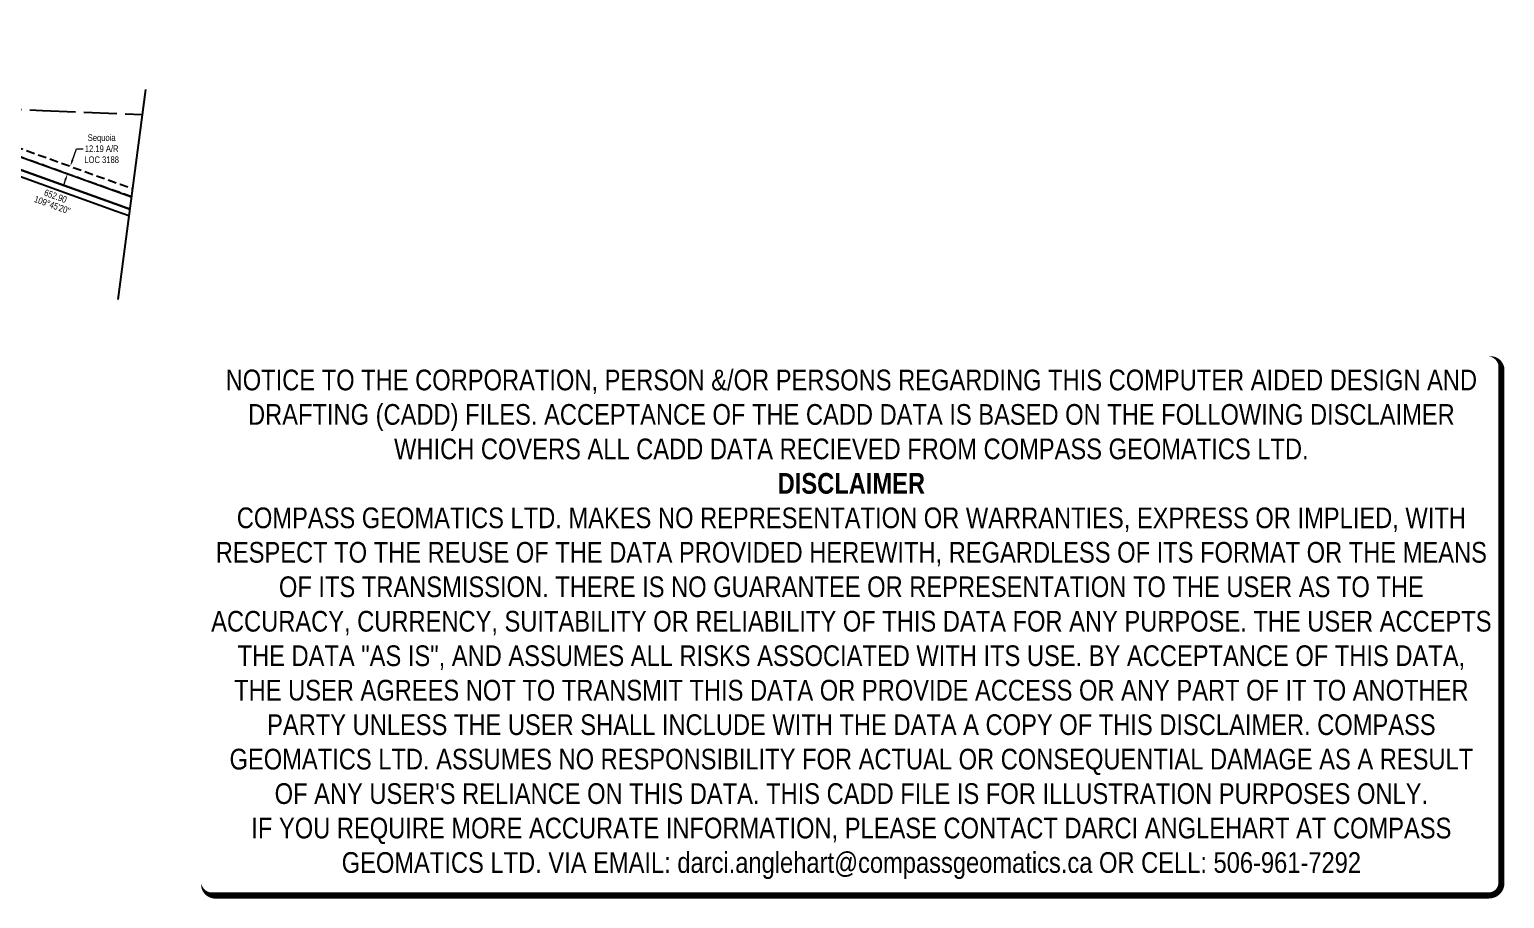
# Model space of a CAD drawing. Extents: x 316196 to 321784, y 6147332 to 6151625.
# Drawn here: x 319555 to 321784, y 6150210 to 6151523 of the extents above; entities that cross this region are included whole.
import ezdxf
from ezdxf.enums import TextEntityAlignment as Align

# ---------------------------------------------------------------- set-up
doc = ezdxf.new("R2010")
doc.units = 0
doc.header["$LTSCALE"] = 5
doc.header["$PDSIZE"] = 0.5
doc.linetypes.add('foc-ACCESSROAD', pattern=[3.75, 2.5, -1.25])
doc.linetypes.add('foc-UNSURVEYED', pattern=[12.5, 10, -2.5])
doc.layers.get('Defpoints').update_dxf_attribs({"color": 9})
for name, color, linetype in [('CG-NOTES', 7, 'Continuous'), ('F-AR', 190, 'foc-ACCESSROAD'), ('F-RW', 190, 'Continuous'), ('L-BD', 7, 'Continuous'), ('L-MON', 1, 'Continuous'), ('L-USEC', 7, 'foc-UNSURVEYED')]:
    doc.layers.add(name, color=color, linetype=linetype)
doc.layers.add('DISCLAIMER', color=7, linetype='Continuous', plot=False)
doc.layers.add('F-AR-T', color=190, linetype='Continuous', lineweight=9)
doc.styles.add('80', font='ARIALN.TTF', dxfattribs={"height": 10})
doc.styles.add('80CG', font='ARIALN.TTF', dxfattribs={"height": 10})
doc.styles.add('80L', font='ARIALN.TTF', dxfattribs={"height": 10})
doc.dimstyles.new('Compass 5 000', dxfattribs={"dimscale": 5, "dimtxt": 9, "dimasz": 2, "dimexe": 0.2, "dimexo": 0.0625, "dimgap": 0.5, "dimtad": 0, "dimtih": 1, "dimtoh": 1, "dimzin": 0, "dimdsep": 46, "dimtxsty": '80CG', "dimcen": 0.1, "dimse1": 1, "dimse2": 1, "dimclrd": 256, "dimclrt": 256, "dimaunit": 1, "dimadec": 4, "dimazin": 0, "dimtfac": 0.06, "dimtofl": 0, "dimtmove": 0, "dimatfit": 1, "dimfxl": 0.2, "dimtolj": 1, "dimtzin": 0, "dimlwd": -1, "dimarcsym": 0})

# ---------------------------------------------------------------- blocks, each defined once
blk = doc.blocks.new('*D493')
at = {"layer": 'Defpoints', "color": 0, "transparency": 16777216}
for p in [(319579.7, 6151316.3), (319583.8, 6151327.8), (319616.1, 6151316.2)]:
    blk.add_point(p, dxfattribs=at)
at = {"layer": 'F-AR-T', "transparency": 16777216}
for p, q in [((319619.5, 6151325.6), (319625.7, 6151342.7)), ((319625.7, 6151342.7), (319635.7, 6151342.7)), ((319608.6, 6151295.3), (319605.3, 6151285.9))]:
    blk.add_line(p, q, dxfattribs=at)
for points in [[(319618, 6151326.2), (319621.1, 6151325), (319616.1, 6151316.2)], [(319607.1, 6151295.9), (319610.2, 6151294.8), (319612, 6151304.7)]]:
    blk.add_solid(points, dxfattribs=at)
at = {"layer": 'F-AR-T', "transparency": 16777216, "insert": (319663.6, 6151342.7), "char_height": 10, "attachment_point": 5, "style": '80CG'}
blk.add_mtext('\\A1;Sequoia\\P12.19 A/R\\PLOC 3188', dxfattribs=at)
blk = doc.blocks.new('Disclaimer_Legal')
at = {"layer": 'DISCLAIMER', "color": 254, "flags": 128}
blk.add_lwpolyline([(-3612.9, -1104.6, 37.5, 37.5, 0), (4096.1, -1104.6, 37.5, 37.5, 0.414214), (4171.1, -1029.6, 37.5, 37.5, 0), (4171.1, 2078.7, 37.5, 0, 0.414214), (4096.1, 2153.7, 0, 0, 0), (-3612.9, 2153.7, 0, 0, 0.414214), (-3687.9, 2078.7, 0, 0, 0), (-3687.9, -1029.6, 0, 37.5, 0.414214)], format="xyseb", close=True, dxfattribs=at)
at = {"layer": 'DISCLAIMER', "color": 254, "insert": (241.6, 533.9), "char_height": 125, "width": 7717.568, "attachment_point": 5, "style": '80'}
blk.add_mtext('NOTICE TO THE CORPORATION, PERSON &/OR PERSONS REGARDING THIS COMPUTER AIDED DESIGN AND DRAFTING (CADD) FILES. ACCEPTANCE OF THE CADD DATA IS BASED ON THE FOLLOWING DISCLAIMER WHICH COVERS ALL CADD DATA RECIEVED FROM COMPASS GEOMATICS LTD.\\P{\\fArial Narrow|b1|i0|c0|p34;DISCLAIMER}\\PCOMPASS GEOMATICS LTD. MAKES NO REPRESENTATION OR WARRANTIES, EXPRESS OR IMPLIED, WITH RESPECT TO THE REUSE OF THE DATA PROVIDED HEREWITH, REGARDLESS OF ITS FORMAT OR THE MEANS OF ITS TRANSMISSION. THERE IS NO GUARANTEE OR REPRESENTATION TO THE USER AS TO THE ACCURACY, CURRENCY, SUITABILITY OR RELIABILITY OF THIS DATA FOR ANY PURPOSE. THE USER ACCEPTS THE DATA "AS IS", AND ASSUMES ALL RISKS ASSOCIATED WITH ITS USE. BY ACCEPTANCE OF THIS DATA, THE USER AGREES NOT TO TRANSMIT THIS DATA OR PROVIDE ACCESS OR ANY PART OF IT TO ANOTHER PARTY UNLESS THE USER SHALL INCLUDE WITH THE DATA A COPY OF THIS DISCLAIMER. COMPASS GEOMATICS LTD. ASSUMES NO RESPONSIBILITY FOR ACTUAL OR CONSEQUENTIAL DAMAGE AS A RESULT OF ANY USER\'S RELIANCE ON THIS DATA. THIS CADD FILE IS FOR ILLUSTRATION PURPOSES ONLY.\\PIF YOU REQUIRE MORE ACCURATE INFORMATION, PLEASE CONTACT DARCI ANGLEHART AT COMPASS GEOMATICS LTD. VIA EMAIL: darci.anglehart@compassgeomatics.ca OR CELL: 506-961-7292', dxfattribs=at)

msp = doc.modelspace()

# ---------------------------------------------------------------- linework, layer by layer
at = {"layer": 'CG-NOTES', "flags": 128}
msp.add_lwpolyline([(319729.961, 6151432.207), (319687.907, 6151115.088)], dxfattribs=at)
at = {"layer": 'F-AR', "flags": 128}
for points in [[(319708.464, 6151270.101), (319403.53, 6151379.615), (319339.942, 6151409.571), (319184.629, 6151482.75), (319155.012, 6151496.704), (319106.064, 6151519.766)], [(319137.522, 6151518.404), (319155.56, 6151509.905), (319185.177, 6151495.951), (319371.212, 6151408.295), (319408.193, 6151390.877), (319691.75, 6151289.04), (319710.101, 6151282.449)]]:
    msp.add_lwpolyline(points, dxfattribs=at)
at = {"layer": 'F-RW'}
for points in [[(319704.656, 6151241.388), (319696.342, 6151244.373), (319684.649, 6151248.572), (319392.692, 6151353.437), (319267.248, 6151412.537), (319183.355, 6151452.066), (319153.738, 6151466.02), (319032.944, 6151522.932)], [(319058.778, 6151521.813), (319154.188, 6151476.861), (319183.806, 6151462.907), (319292.93, 6151411.489), (319396.521, 6151362.686), (319696.669, 6151254.879), (319706.001, 6151251.53)], [(319706.001, 6151251.53), (319696.669, 6151254.879), (319396.521, 6151362.686), (319292.93, 6151411.489), (319183.806, 6151462.907), (319154.188, 6151476.861), (319058.778, 6151521.813)], [(319106.064, 6151519.766), (319155.012, 6151496.704), (319184.629, 6151482.75), (319339.939, 6151409.571), (319403.53, 6151379.615), (319708.464, 6151270.101)]]:
    msp.add_lwpolyline(points, dxfattribs=at)
at = {"layer": 'L-USEC'}
for p, q in [((319180.462, 6151416.55), (319574.081, 6151400.654)), ((319574.081, 6151400.654), (319724.969, 6151394.56))]:
    msp.add_line(p, q, dxfattribs=at)

# ---------------------------------------------------------------- block references
at = {"layer": 'L-MON', "xscale": 0.25, "yscale": 0.25, "zscale": 0.25}
msp.add_blockref('Disclaimer_Legal', (320736.183, 6150490.409), dxfattribs=at)

# ---------------------------------------------------------------- texts
at = {"layer": 'L-BD', "style": '80L'}
for s, height, p in [("109°45'20''", 9.99894, (319589.006, 6151257.704)), ('652.90', 9.9989, (319593.822, 6151271.114))]:
    msp.add_text(s, height=height, rotation=340.2449, dxfattribs=at).set_placement(p, align=Align.MIDDLE)

# ---------------------------------------------------------------- dimensions: what is measured, and where the dimension line sits
at = {"layer": 'F-AR-T', "color": 5}
dim = msp.add_linear_dim(base=(319616.142, 6151316.194), p1=(319579.703, 6151316.344), p2=(319583.818, 6151327.803), angle=70.244719, text='Sequoia\\P12.19 A/R\\PLOC 3188', dimstyle='Compass 5 000', dxfattribs=at)
dim.commit()
dim.dimension.update_dxf_attribs({"geometry": '*D493', "text_midpoint": (319663.596, 6151342.676), "dimtype": 161})

doc.saveas('drawing.dxf')
